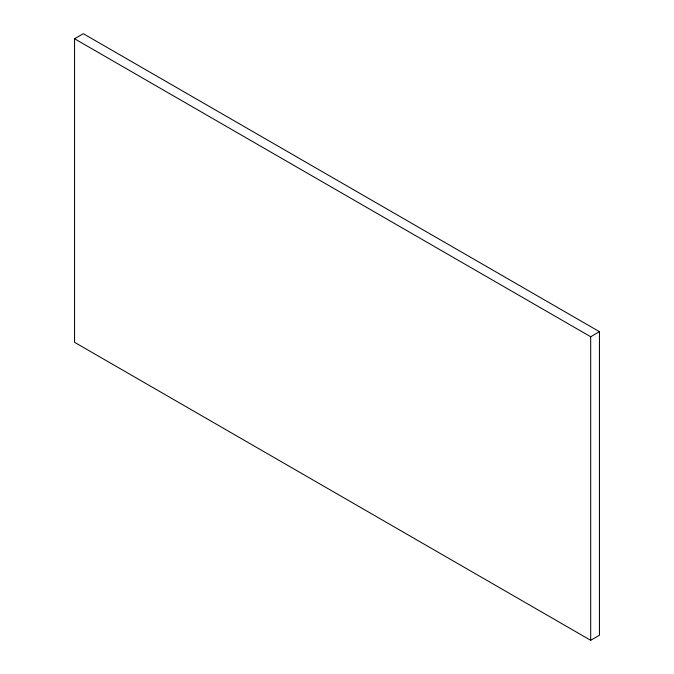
<?xml version="1.0" encoding="UTF-8"?>
<svg xmlns="http://www.w3.org/2000/svg" width="674" height="674" viewBox="0 0 674 674"><rect width="100%" height="100%" fill="white"/><g stroke="black" fill="none" stroke-linecap="round" stroke-linejoin="round"><path stroke-width="1.01" d="M74.553 38.755L83.315 33.7L599.447 331.684L599.447 635.245L590.685 640.3L74.553 342.316L74.553 38.755L590.685 336.747L599.447 331.684M590.685 336.747L590.685 640.3"/></g></svg>
